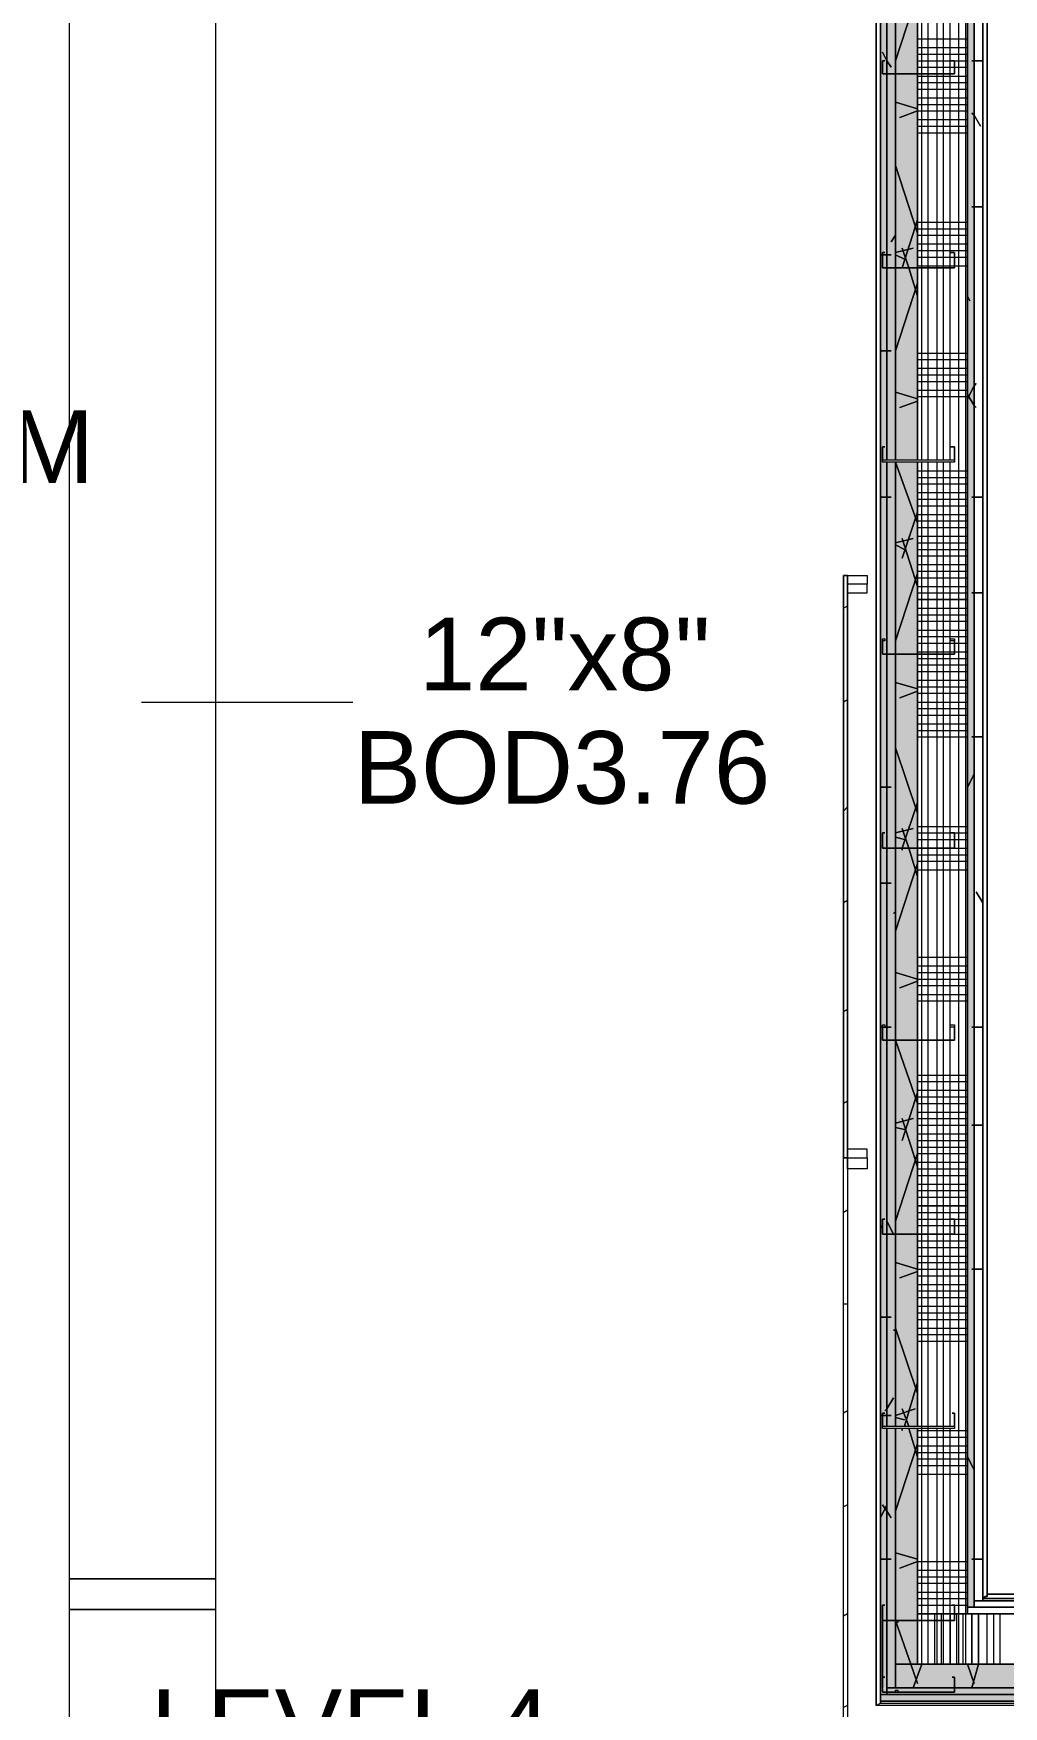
# Model space of a CAD drawing. Header units: metres. Extents: x 29 to 268, y -7 to 151.
# Drawn here: x 74.575 to 76.615, y 18.24 to 21.755 of the extents above; entities that cross this region are included whole.
import ezdxf

# ---------------------------------------------------------------- set-up
doc = ezdxf.new("R2010")
doc.units = ezdxf.units.M
doc.layers.add('HVAC - Ductos', color=5, linetype='Continuous', lineweight=50)
doc.layers.add('PDF2_Geometry', color=7, linetype='Continuous', true_color=0xaaaaaa)
doc.layers.add('PDF2_Solid Fills', color=7, linetype='Continuous', true_color=0xffffff)
doc.layers.add('PDF2_Text', color=7, linetype='Continuous')
doc.styles.add('PDF Helvetica', font='')
doc.styles.get('PDF Helvetica').set_extended_font_data('Helvetica')

msp = doc.modelspace()

# ---------------------------------------------------------------- hatches: boundary and pattern name
at = {"layer": 'PDF2_Solid Fills', "lineweight": 0, "transparency": 33554559}
for points in [[(76.3693, 18.2649), (76.3693, 22.862), (76.3556, 22.862), (76.3556, 18.274), (76.3601, 18.2786), (76.3647, 18.2786), (76.3556, 18.2695)], [(76.3556, 18.2511), (80.1689, 18.2511), (80.3645, 18.2466), (80.3661, 18.2466), (80.3661, 18.2649), (76.3556, 18.2649)], [(76.3693, 18.2649), (80.3523, 18.2649), (80.3523, 18.2786), (76.3693, 18.2786)]]:
    msp.add_hatch(color=256, dxfattribs=at).paths.add_polyline_path(points)
h = msp.add_hatch(color=256, dxfattribs=at)
h.paths.add_polyline_path([(76.3877, 18.824), (76.3693, 18.824), (76.3693, 18.2786), (76.3877, 18.2786)])
h.paths.add_polyline_path([(76.3693, 20.8591), (76.3877, 20.8591), (76.3877, 22.8482), (76.3693, 22.8482)])
h.paths.add_polyline_path([(76.3693, 18.8286), (76.3877, 18.8286), (76.3877, 20.8545), (76.3693, 20.8545)])
h = msp.add_hatch(color=256, dxfattribs=at)
h.paths.add_polyline_path([(76.3877, 18.824), (76.3693, 18.824), (76.3693, 18.2786), (76.3877, 18.2786)])
h.paths.add_polyline_path([(76.3693, 20.8591), (76.3877, 20.8591), (76.3877, 22.8482), (76.3693, 22.8482)])
h.paths.add_polyline_path([(76.3693, 18.8286), (76.3877, 18.8286), (76.3877, 20.8545), (76.3693, 20.8545)])
h = msp.add_hatch(color=256, dxfattribs=at)
h.paths.add_polyline_path([(76.4335, 18.824), (76.3877, 18.824), (76.3877, 18.329), (76.4335, 18.329)])
h.paths.add_polyline_path([(76.3877, 20.8591), (76.4335, 20.8591), (76.4335, 22.7978), (76.3877, 22.7978)])
h.paths.add_polyline_path([(76.3877, 18.8286), (76.4335, 18.8286), (76.4335, 20.8545), (76.3877, 20.8545)])
h = msp.add_hatch(color=256, dxfattribs=at)
h.paths.add_polyline_path([(76.4335, 18.824), (76.3877, 18.824), (76.3877, 18.329), (76.4335, 18.329)])
h.paths.add_polyline_path([(76.3877, 20.8591), (76.4335, 20.8591), (76.4335, 22.7978), (76.3877, 22.7978)])
h.paths.add_polyline_path([(76.3877, 18.8286), (76.4335, 18.8286), (76.4335, 20.8545), (76.3877, 20.8545)])
h = msp.add_hatch(color=256, dxfattribs=at)
h.paths.add_polyline_path([(76.5389, 22.6649), (76.5527, 22.6649), (76.5527, 22.6786), (76.5389, 22.6786)])
h.paths.add_polyline_path([(76.5389, 18.4482), (76.5527, 18.4482), (76.5527, 22.6603), (76.5389, 22.6603)])
h = msp.add_hatch(color=256, dxfattribs=at)
h.paths.add_polyline_path([(76.681, 18.2786), (76.681, 18.329), (76.3877, 18.329), (76.3877, 18.2786)])
h.paths.add_polyline_path([(77.4969, 18.329), (77.4969, 18.2786), (79.5227, 18.2786), (79.5227, 18.329)])
h.paths.add_polyline_path([(79.5273, 18.329), (79.5273, 18.2786), (80.1689, 18.2786), (80.1689, 18.329)])
h.paths.add_polyline_path([(80.1735, 18.329), (80.1735, 18.2786), (80.3019, 18.2786), (80.3019, 18.329)])
h.paths.add_polyline_path([(76.6856, 18.329), (76.6856, 18.2786), (77.4923, 18.2786), (77.4923, 18.329)])
h = msp.add_hatch(color=256, dxfattribs=at)
h.paths.add_polyline_path([(76.681, 18.2786), (76.681, 18.329), (76.3877, 18.329), (76.3877, 18.2786)])
h.paths.add_polyline_path([(77.4969, 18.329), (77.4969, 18.2786), (79.5227, 18.2786), (79.5227, 18.329)])
h.paths.add_polyline_path([(79.5273, 18.329), (79.5273, 18.2786), (80.1689, 18.2786), (80.1689, 18.329)])
h.paths.add_polyline_path([(80.1735, 18.329), (80.1735, 18.2786), (80.3019, 18.2786), (80.3019, 18.329)])
h.paths.add_polyline_path([(76.6856, 18.329), (76.6856, 18.2786), (77.4923, 18.2786), (77.4923, 18.329)])

# ---------------------------------------------------------------- linework, layer by layer
at = {"layer": 'HVAC - Ductos', "lineweight": 0}
for points in [[(74.6506, 18.5078), (74.6506, 23.0866), (74.9577, 23.0866), (74.9577, 18.5078)], [(74.6506, 17.5361), (74.6506, 18.4436), (74.9577, 18.4436), (74.6506, 18.4436), (74.6506, 18.5078), (74.9577, 18.5078), (74.9577, 18.4436), (74.9577, 17.5361)]]:
    msp.add_lwpolyline(points, close=True, dxfattribs=at)
msp.add_lwpolyline([(74.8018, 20.3503), (75.2464, 20.3503)], dxfattribs=at)
at = {"layer": 'PDF2_Geometry', "lineweight": 0}
for points in [[(80.3844, 18.2465), (80.3889, 18.2419), (80.3889, 19.3695), (80.3889, 18.2419), (76.3464, 18.2419), (76.3464, 22.8528), (76.3464, 18.2419), (76.3556, 18.2465)], [(76.3556, 18.2465), (76.3556, 22.8528)], [(76.5389, 22.6786), (76.5389, 18.4482), (76.5527, 18.4482), (76.5527, 22.6786)], [(76.571, 18.4619), (76.571, 22.6649), (76.5527, 22.6649), (76.5527, 18.4619)], [(76.571, 22.6603), (80.1689, 22.6603), (80.1689, 18.4665), (76.571, 18.4665)], [(76.5802, 22.6512), (76.5802, 18.4757)], [(76.5114, 21.6703), (76.5068, 21.6703), (76.3601, 21.6703), (76.3601, 21.6978), (76.3647, 21.6978), (76.3601, 21.6978), (76.3601, 21.6703), (76.5068, 21.6703), (76.5114, 21.6703), (76.5114, 21.6978)], [(76.5023, 21.6978), (76.5114, 21.6978)], [(76.5114, 21.2624), (76.5068, 21.2624), (76.3601, 21.2624), (76.3601, 21.2945), (76.3647, 21.2945), (76.3601, 21.2945), (76.3601, 21.2624), (76.5068, 21.2624), (76.5114, 21.2624), (76.5114, 21.2945)], [(76.5023, 21.2945), (76.5114, 21.2945)], [(76.5114, 20.8591), (76.5114, 20.8545), (76.5068, 20.8545), (76.3601, 20.8545), (76.3601, 20.8591), (76.3601, 20.8865), (76.3647, 20.8865), (76.3601, 20.8865), (76.3601, 20.8591), (76.5068, 20.8591), (76.5114, 20.8591), (76.5114, 20.8865)], [(76.5023, 20.8865), (76.5114, 20.8865)], [(76.3693, 20.8545), (76.3693, 20.4511), (76.3693, 20.0432), (76.3693, 19.6399), (76.3693, 19.2319), (76.3693, 18.8286), (76.3693, 19.2319), (76.3693, 19.6399), (76.3693, 20.0432), (76.3693, 20.4511)], [(76.3877, 18.8286), (76.3877, 19.2319), (76.3877, 19.6399), (76.3877, 20.0432), (76.3877, 20.4511), (76.3877, 20.8545), (76.3877, 20.4511), (76.3877, 20.0432), (76.3877, 19.6399), (76.3877, 19.2319)], [(76.4335, 20.8545), (76.4335, 20.4511), (76.4335, 20.0432), (76.4335, 19.6399), (76.4335, 19.2319), (76.4335, 18.8286), (76.4335, 19.2319), (76.4335, 19.6399), (76.4335, 20.0432), (76.4335, 20.4511)], [(76.3281, 20.5978), (76.2868, 20.5978), (76.2868, 20.6161), (76.3281, 20.6161)], [(76.5389, 20.5657), (76.4335, 20.5657)], [(76.5114, 20.4511), (76.5068, 20.4511), (76.3601, 20.4511), (76.3601, 20.4832), (76.3647, 20.4832), (76.3647, 20.4786), (76.3601, 20.4786), (76.3601, 20.4511), (76.5068, 20.4511), (76.5114, 20.4511), (76.5114, 20.4786), (76.5023, 20.4786), (76.5023, 20.4832), (76.5114, 20.4832)], [(76.5114, 20.0478), (76.5114, 20.0432), (76.5068, 20.0432), (76.3601, 20.0432), (76.3601, 20.0478), (76.3601, 20.0753), (76.3647, 20.0753), (76.3601, 20.0753), (76.3601, 20.0478), (76.3601, 20.0432), (76.5068, 20.0432), (76.5114, 20.0432), (76.5114, 20.0478), (76.5114, 20.0753)], [(76.5023, 20.0753), (76.5114, 20.0753)], [(76.5114, 19.6399), (76.5068, 19.6399), (76.3601, 19.6399), (76.3601, 19.6719), (76.3647, 19.6719), (76.3647, 19.6674), (76.3601, 19.6674), (76.3601, 19.6399), (76.5068, 19.6399), (76.5114, 19.6399), (76.5114, 19.6674), (76.5023, 19.6674), (76.5023, 19.6719), (76.5114, 19.6719)], [(76.2868, 18.1823), (76.2777, 18.1823), (76.2777, 19.3924), (76.2868, 19.3924)], [(76.5389, 19.2915), (76.4335, 19.2915)], [(76.5114, 19.2319), (76.5068, 19.2319), (76.3601, 19.2319), (76.3601, 19.264), (76.3647, 19.264), (76.3601, 19.264), (76.3601, 19.2319), (76.5068, 19.2319), (76.5114, 19.2319), (76.5114, 19.264)], [(76.5023, 19.264), (76.5114, 19.264)], [(76.5114, 18.8286), (76.5114, 18.824), (76.3601, 18.824), (76.3601, 18.8286), (76.3601, 18.8561), (76.3647, 18.8561), (76.3601, 18.8561), (76.3601, 18.8286), (76.5114, 18.8286), (76.5114, 18.8561)], [(76.5068, 18.8561), (76.5114, 18.8561)], [(80.1689, 18.4619), (76.5527, 18.4619), (76.5527, 18.4482), (80.1689, 18.4482)], [(80.1689, 18.4619), (80.1689, 18.4665), (76.571, 18.4665), (76.571, 18.4619)], [(76.5114, 18.4207), (76.3601, 18.4207), (76.3601, 18.4528), (76.3647, 18.4528), (76.3601, 18.4528), (76.3601, 18.4207), (76.5114, 18.4207), (76.5114, 18.4528)], [(76.5068, 18.4528), (76.5114, 18.4528)], [(76.5389, 18.4344), (80.1827, 18.4344), (80.1827, 18.4482), (76.5389, 18.4482)], [(76.5481, 18.4344), (76.5481, 18.329)], [(76.5619, 18.4344), (76.5619, 18.329)], [(76.3601, 18.2695), (76.3601, 18.4207), (76.3923, 18.4207), (76.3923, 18.4161), (76.3877, 18.4161), (76.3877, 18.4207), (76.3601, 18.4207), (76.3601, 18.2695), (76.3877, 18.2695), (76.3877, 18.274), (76.3923, 18.274), (76.3923, 18.2695)], [(76.5114, 18.2695), (76.3601, 18.2695), (76.3601, 18.3015), (76.3647, 18.3015), (76.3601, 18.3015), (76.3601, 18.2695), (76.5114, 18.2695), (76.5114, 18.3015)], [(76.5068, 18.3015), (76.5114, 18.3015)], [(76.3556, 18.2511), (80.3661, 18.2511), (80.3661, 18.2649), (76.3556, 18.2649)], [(76.3556, 18.2465), (80.3844, 18.2465), (80.3844, 18.2511), (76.3556, 18.2511)]]:
    msp.add_lwpolyline(points, close=True, dxfattribs=at)
for points in [[(77.3502, 22.8803), (76.9469, 22.8803), (76.5389, 22.8803), (76.3556, 22.8803), (76.3556, 22.6603), (76.3556, 18.4665), (76.3556, 18.2465), (80.1689, 18.2465), (80.3844, 18.2465), (80.3844, 22.6603), (80.3844, 22.8803), (80.1965, 22.8803)], [(76.3556, 22.8803), (76.3556, 18.2511), (76.3556, 22.8803)], [(76.3556, 22.862), (76.3556, 18.2649), (76.3693, 18.2649), (76.3693, 18.2695), (76.3693, 18.4207), (76.3693, 18.824), (76.3693, 18.4207), (76.3693, 18.2786), (76.3877, 18.2786), (76.3877, 18.4207), (76.3877, 18.824)], [(76.3877, 20.8591), (76.3877, 21.2624), (76.3877, 21.6703), (76.3877, 22.0736), (76.3877, 22.4999), (76.3877, 22.8344), (76.3877, 22.8482), (76.3693, 22.8482), (76.3693, 22.8344), (76.3693, 22.4999), (76.3693, 22.0736), (76.3693, 21.6703), (76.3693, 21.2624), (76.3693, 20.8591)], [(76.4427, 20.8591), (76.4427, 21.2624), (76.4427, 21.6703), (76.4427, 22.0736), (76.4427, 22.4999), (76.4427, 22.6924), (76.4427, 22.7978)], [(76.4564, 20.8591), (76.4564, 21.2624), (76.4564, 21.6703), (76.4564, 22.0736), (76.4564, 22.4999), (76.4564, 22.6924), (76.4564, 22.7978)], [(76.4747, 20.8591), (76.4747, 21.2624), (76.4747, 21.6703), (76.4747, 22.0736), (76.4747, 22.4999), (76.4747, 22.6924), (76.4747, 22.7978)], [(76.4885, 20.8591), (76.4885, 21.2624), (76.4885, 21.6703), (76.4885, 22.0736), (76.4885, 22.4999), (76.4885, 22.6924), (76.4885, 22.7978)], [(76.5023, 20.8591), (76.5023, 21.2624), (76.5023, 21.6703), (76.5023, 22.0736), (76.5023, 22.4999), (76.5023, 22.6924), (76.5023, 22.7978)], [(76.5206, 18.329), (76.5206, 18.4344), (76.5206, 22.6832), (76.5206, 22.6924), (76.5206, 22.7978)], [(76.5343, 22.6924), (76.5343, 22.7978), (76.5343, 22.6924), (76.5343, 22.6832), (76.5343, 18.4344), (76.5343, 18.329)], [(76.4335, 18.4665), (76.4335, 18.4344), (76.4335, 18.4207), (76.4335, 18.329), (76.681, 18.329), (76.3877, 18.329), (76.3877, 18.2786), (76.5114, 18.2786), (76.681, 18.2786), (76.5114, 18.2786), (76.3877, 18.2786), (76.3877, 18.329), (76.3877, 18.4207), (76.3877, 18.4665), (76.3877, 18.824), (76.3877, 18.4207), (76.3877, 18.329), (76.4335, 18.329), (76.4335, 18.4207), (76.4335, 18.824), (76.4335, 18.4665), (76.5389, 18.4665), (76.5389, 18.4482), (76.5389, 18.4344), (76.5389, 22.6832)], [(76.3556, 22.6603), (76.3556, 18.4665)], [(76.3693, 18.824), (76.3693, 18.4665), (76.3693, 18.4207), (76.3693, 18.2786), (76.3693, 18.2695), (76.3693, 18.2649), (80.1689, 18.2649), (80.3523, 18.2649), (80.3661, 18.2649), (80.3661, 22.6603)], [(76.5389, 22.6603), (76.5389, 18.4665)], [(76.5527, 22.6603), (76.5527, 18.4665), (76.5527, 18.4619), (76.5527, 18.4482), (80.1689, 18.4482), (80.1827, 18.4482), (80.1827, 18.7094), (80.1827, 19.1128), (80.1827, 18.7094), (80.1827, 18.4482), (80.1689, 18.4482), (80.1689, 22.6649)], [(80.1689, 22.6603), (80.1689, 18.4619), (76.571, 18.4619), (76.571, 18.4665), (80.1644, 18.4665), (76.571, 18.4665), (80.1689, 18.4665), (80.1644, 18.4665), (80.1598, 18.4711), (80.1598, 18.4757), (80.1552, 18.4757), (80.1552, 21.5007), (80.1598, 21.5007), (80.1644, 21.5007), (80.1689, 21.5007), (80.1689, 18.4665), (80.1689, 21.5007), (80.1689, 22.5091)], [(76.5802, 22.6512), (76.5802, 18.4757), (76.5802, 18.4711), (76.5756, 18.4711), (76.571, 18.4665), (76.571, 22.6603), (76.571, 18.4665), (76.571, 22.6603)], [(76.571, 18.4665), (76.571, 22.6603), (76.571, 18.4665)], [(76.571, 18.4665), (76.571, 22.6603), (76.571, 18.4665)], [(76.571, 18.4665), (76.571, 22.6603)], [(76.571, 22.6603), (76.571, 18.4665)], [(76.571, 22.6603), (76.571, 18.4665), (76.571, 22.6603)], [(80.1552, 18.4757), (76.5802, 18.4757), (80.1552, 18.4757), (76.5802, 18.4757), (76.5802, 18.4711), (76.5756, 18.4711), (76.571, 18.4665), (76.5756, 18.4711), (76.5802, 18.4711), (76.5802, 18.4757), (76.5802, 22.6512)], [(76.3693, 22.0736), (76.3693, 21.6703), (76.3693, 21.2624), (76.3693, 20.8591), (76.3693, 21.2624), (76.3693, 21.6703), (76.3693, 22.0736)], [(76.3877, 22.0736), (76.3877, 21.6703), (76.3877, 21.2624), (76.3877, 20.8591), (76.3877, 21.2624), (76.3877, 21.6703), (76.3877, 22.0736)], [(76.4335, 22.0736), (76.4335, 21.6703), (76.4335, 21.2624), (76.4335, 20.8591), (76.4335, 21.2624), (76.4335, 21.6703), (76.4335, 22.0736)], [(76.4335, 22.0736), (76.4335, 21.6703), (76.4335, 21.2624), (76.4335, 20.8591)], [(76.4335, 21.7436), (76.5389, 21.7436)], [(76.3647, 21.6978), (76.3647, 21.6978)], [(76.4335, 21.7253), (76.5389, 21.7253)], [(76.4335, 21.7116), (76.5389, 21.7116)], [(76.4335, 21.6978), (76.5114, 21.6978), (76.5389, 21.6978)], [(76.5023, 21.6978), (76.5023, 21.6978)], [(76.3601, 21.6703), (76.3601, 21.6703)], [(76.3601, 21.6703), (76.3601, 21.6703)], [(76.4335, 21.6841), (76.5114, 21.6841), (76.5389, 21.6841)], [(76.4335, 21.6657), (76.5389, 21.6657)], [(76.4335, 21.652), (76.5389, 21.652)], [(76.4335, 21.6382), (76.5389, 21.6382)], [(76.4335, 21.6199), (76.5389, 21.6199)], [(76.4335, 21.6061), (76.5389, 21.6061)], [(76.4335, 21.5924), (76.5389, 21.5924)], [(76.4335, 21.574), (76.5389, 21.574)], [(76.4335, 21.5603), (76.5389, 21.5603)], [(76.4335, 21.5466), (76.5389, 21.5466)], [(76.4335, 21.3586), (76.5389, 21.3586)], [(76.4335, 21.3449), (76.5389, 21.3449)], [(76.4335, 21.3311), (76.5389, 21.3311)], [(76.4335, 21.3128), (76.5389, 21.3128)], [(76.3647, 21.2945), (76.3647, 21.2945)], [(76.4335, 21.299), (76.5389, 21.299)], [(76.4335, 21.2853), (76.5114, 21.2853), (76.5389, 21.2853)], [(76.5023, 21.2945), (76.5023, 21.2945)], [(76.3601, 21.2624), (76.3601, 21.2624)], [(76.3601, 21.2624), (76.3601, 21.2624)], [(76.4335, 21.267), (76.5114, 21.267), (76.5389, 21.267)], [(76.4335, 21.0836), (76.5389, 21.0836)], [(76.4335, 21.0699), (76.5389, 21.0699)], [(76.4335, 21.0515), (76.5389, 21.0515)], [(76.4335, 21.0378), (76.5389, 21.0378)], [(76.4335, 21.024), (76.5389, 21.024)], [(76.4335, 21.0057), (76.5389, 21.0057)], [(76.4335, 20.992), (76.5389, 20.992)], [(76.3647, 20.8865), (76.3647, 20.8865)], [(76.5023, 20.8865), (76.5023, 20.8865)], [(76.3601, 20.8591), (76.3601, 20.8591)], [(76.3693, 20.8545), (76.3693, 20.4511), (76.3693, 20.0432), (76.3693, 19.6399), (76.3693, 19.2319), (76.3693, 18.8286)], [(76.3877, 18.8286), (76.3877, 19.2319), (76.3877, 19.6399), (76.3877, 20.0432), (76.3877, 20.4511), (76.3877, 20.8545)], [(76.4335, 20.8545), (76.4335, 20.4511), (76.4335, 20.0432), (76.4335, 19.6399), (76.4335, 19.2319), (76.4335, 18.8286)], [(76.4427, 18.329), (76.4427, 18.4207), (76.4427, 18.4344), (76.4427, 18.8286), (76.4427, 19.2319), (76.4427, 19.6399), (76.4427, 20.0432), (76.4427, 20.4511), (76.4427, 20.8545)], [(76.4564, 18.329), (76.4564, 18.4207), (76.4564, 18.4344), (76.4564, 18.8286), (76.4564, 19.2319), (76.4564, 19.6399), (76.4564, 20.0432), (76.4564, 20.4511), (76.4564, 20.8545)], [(76.4747, 18.8286), (76.4747, 19.2319), (76.4747, 19.6399), (76.4747, 20.0432), (76.4747, 20.4511), (76.4747, 20.8545)], [(76.4885, 18.8286), (76.4885, 19.2319), (76.4885, 19.6399), (76.4885, 20.0432), (76.4885, 20.4511), (76.4885, 20.8545)], [(76.5023, 18.8286), (76.5023, 19.2319), (76.5023, 19.6399), (76.5023, 20.0432), (76.5023, 20.4511), (76.5023, 20.8545)], [(76.4335, 20.8361), (76.5389, 20.8361)], [(76.4335, 20.8224), (76.5389, 20.8224)], [(76.4335, 20.8086), (76.5389, 20.8086)], [(76.4335, 20.7903), (76.5389, 20.7903)], [(76.4335, 20.7765), (76.5389, 20.7765)], [(76.4335, 20.7628), (76.5389, 20.7628)], [(76.4335, 20.7445), (76.5389, 20.7445)], [(76.4335, 20.7307), (76.5389, 20.7307)], [(76.4335, 20.717), (76.5389, 20.717)], [(76.4335, 20.6986), (76.5389, 20.6986)], [(76.4335, 20.6849), (76.5389, 20.6849)], [(76.4335, 20.6711), (76.5389, 20.6711)], [(76.4335, 20.6574), (76.5389, 20.6574)], [(76.4335, 20.639), (76.5389, 20.639)], [(76.3281, 19.3924), (76.3281, 19.3695), (76.2868, 19.3695), (76.2868, 19.3924), (76.3281, 19.3924), (76.3281, 19.4107), (76.2868, 19.4107), (76.2868, 19.3924), (76.3281, 19.3924), (76.3281, 19.4107), (76.2868, 19.4107), (76.2868, 19.3924), (76.2868, 20.6161), (76.2777, 20.6161), (76.2777, 19.3924), (76.2777, 20.6161), (76.2868, 20.6161), (76.2868, 19.3924), (76.2777, 19.3924)], [(76.2868, 20.5978), (76.2868, 20.5795), (76.3281, 20.5795), (76.3281, 20.5978), (76.2868, 20.5978), (76.2868, 20.6161), (76.3281, 20.6161)], [(76.4335, 20.6253), (76.5389, 20.6253)], [(76.4335, 20.6115), (76.5389, 20.6115)], [(76.4335, 20.5932), (76.5389, 20.5932)], [(76.4335, 20.5795), (76.5389, 20.5795)], [(76.2868, 20.552), (76.2777, 20.5474)], [(76.4335, 20.5474), (76.5389, 20.5474)], [(76.4335, 20.5336), (76.5389, 20.5336)], [(76.4335, 20.5199), (76.5389, 20.5199)], [(76.4335, 20.5015), (76.5389, 20.5015)], [(76.4335, 20.4878), (76.5389, 20.4878)], [(76.4335, 20.474), (76.5114, 20.474), (76.5389, 20.474)], [(76.3601, 20.4511), (76.3601, 20.4511)], [(76.3601, 20.4511), (76.3601, 20.4511)], [(76.4335, 20.4557), (76.5114, 20.4557), (76.5389, 20.4557)], [(76.4335, 20.442), (76.5389, 20.442)], [(76.4335, 20.4282), (76.5389, 20.4282)], [(76.4335, 20.4145), (76.5389, 20.4145)], [(76.4335, 20.3961), (76.5389, 20.3961)], [(76.2868, 20.3548), (76.2777, 20.3503)], [(76.4335, 20.3824), (76.5389, 20.3824)], [(76.4335, 20.3686), (76.5389, 20.3686)], [(76.4335, 20.3503), (76.5389, 20.3503)], [(76.4335, 20.3365), (76.5389, 20.3365)], [(76.4335, 20.3228), (76.5389, 20.3228)], [(76.4335, 20.3045), (76.5389, 20.3045)], [(76.4335, 20.2907), (76.5389, 20.2907)], [(76.4335, 20.277), (76.5389, 20.277)], [(76.2868, 20.1303), (76.2777, 20.1211)], [(76.3647, 20.0753), (76.3647, 20.0753)], [(76.4335, 20.089), (76.5389, 20.089)], [(76.4335, 20.0753), (76.5114, 20.0753), (76.5389, 20.0753)], [(76.5023, 20.0753), (76.5023, 20.0753)], [(76.4335, 20.0615), (76.5114, 20.0615), (76.5389, 20.0615)], [(76.5068, 20.0432), (76.5389, 20.0432)], [(76.4335, 20.0295), (76.5389, 20.0295)], [(76.4335, 20.0157), (76.5389, 20.0157)], [(76.4335, 19.9974), (76.5389, 19.9974)], [(76.2868, 19.9332), (76.2777, 19.9286)], [(76.4335, 19.814), (76.5389, 19.814)], [(76.4335, 19.7957), (76.5389, 19.7957)], [(76.4335, 19.7819), (76.5389, 19.7819)], [(76.4335, 19.7682), (76.5389, 19.7682)], [(76.4335, 19.7545), (76.5389, 19.7545)], [(76.4335, 19.7361), (76.5389, 19.7361)], [(76.4335, 19.7224), (76.5389, 19.7224)], [(76.2868, 19.704), (76.2777, 19.6994)], [(76.3601, 19.6399), (76.3601, 19.6399)], [(76.3601, 19.6399), (76.3601, 19.6399)], [(76.4335, 19.5665), (76.5389, 19.5665)], [(76.4335, 19.5528), (76.5389, 19.5528)], [(76.2868, 19.5115), (76.2777, 19.5069)], [(76.4335, 19.5344), (76.5389, 19.5344)], [(76.4335, 19.5207), (76.5389, 19.5207)], [(76.4335, 19.5069), (76.5389, 19.5069)], [(76.4335, 19.4887), (76.5389, 19.4887)], [(76.4335, 19.4749), (76.5389, 19.4749)], [(76.4335, 19.4611), (76.5389, 19.4611)], [(76.4335, 19.4428), (76.5389, 19.4428)], [(76.4335, 19.429), (76.5389, 19.429)], [(76.4335, 19.4153), (76.5389, 19.4153)], [(76.4335, 19.4015), (76.5389, 19.4015)], [(76.4335, 19.3832), (76.5389, 19.3832)], [(80.3844, 19.3695), (80.3844, 18.2465), (80.3889, 18.2419), (76.3464, 18.2419), (76.3556, 18.2465), (80.3844, 18.2465), (80.3844, 18.2511), (80.3661, 18.2511), (80.1689, 18.2511), (76.3556, 18.2511), (76.3556, 18.2465), (76.3556, 18.2511), (76.3556, 18.2649), (76.3556, 18.4665), (76.3556, 18.2649)], [(76.4335, 19.3695), (76.5389, 19.3695)], [(76.4335, 19.3557), (76.5389, 19.3557)], [(76.4335, 19.3374), (76.5389, 19.3374)], [(76.4335, 19.3236), (76.5389, 19.3236)], [(76.4335, 19.3099), (76.5389, 19.3099)], [(76.2868, 19.2824), (76.2777, 19.2778)], [(76.4335, 19.2778), (76.5389, 19.2778)], [(76.3601, 19.2319), (76.3601, 19.2319)], [(76.3601, 19.2319), (76.3601, 19.2319)], [(76.3647, 19.264), (76.3647, 19.264)], [(76.4335, 19.264), (76.5389, 19.264)], [(76.4335, 19.2503), (76.5114, 19.2503), (76.5389, 19.2503)], [(76.5023, 19.264), (76.5023, 19.264)], [(76.5068, 19.2319), (76.5389, 19.2319)], [(76.4335, 19.2182), (76.5389, 19.2182)], [(76.4335, 19.2045), (76.5389, 19.2045)], [(76.4335, 19.1861), (76.5389, 19.1861)], [(76.4335, 19.1724), (76.5389, 19.1724)], [(76.4335, 19.1586), (76.5389, 19.1586)], [(76.4335, 19.1449), (76.5389, 19.1449)], [(76.4335, 19.1265), (76.5389, 19.1265)], [(76.4335, 19.1128), (76.5389, 19.1128)], [(76.4335, 19.099), (76.5389, 19.099)], [(76.2868, 19.0853), (76.2777, 19.0853)], [(76.4335, 19.0807), (76.5389, 19.0807)], [(76.4335, 19.0669), (76.5389, 19.0669)], [(76.4335, 19.0532), (76.5389, 19.0532)], [(76.4335, 19.0349), (76.5389, 19.0349)], [(76.4335, 19.0211), (76.5389, 19.0211)], [(76.4335, 19.0074), (76.5389, 19.0074)], [(76.2868, 18.8607), (76.2777, 18.8561)], [(76.3647, 18.8561), (76.3647, 18.8561)], [(76.5068, 18.8561), (76.5068, 18.8561)], [(76.3601, 18.8286), (76.3601, 18.8286)], [(76.681, 18.329), (76.4335, 18.329), (76.4335, 18.4207), (76.4335, 18.4344), (76.5114, 18.4344), (80.2011, 18.4344), (80.1827, 18.4344), (80.1689, 18.4344), (76.5389, 18.4344), (76.5114, 18.4344), (76.4335, 18.4344), (76.4335, 18.824)], [(76.4335, 18.8195), (76.5389, 18.8195)], [(76.4747, 18.329), (76.4747, 18.4207), (76.4747, 18.4344), (76.4747, 18.824)], [(76.4885, 18.329), (76.4885, 18.4207), (76.4885, 18.4344), (76.4885, 18.824)], [(76.5023, 18.4344), (76.5023, 18.4207), (76.5023, 18.329), (76.5023, 18.4207), (76.5023, 18.4344), (76.5023, 18.824)], [(76.5114, 18.8286), (76.5114, 18.8286)], [(76.4335, 18.8057), (76.5389, 18.8057)], [(76.4335, 18.7873), (76.5389, 18.7873)], [(76.4335, 18.7736), (76.5389, 18.7736)], [(76.4335, 18.7599), (76.5389, 18.7599)], [(76.4335, 18.7461), (76.5389, 18.7461)], [(76.4335, 18.7278), (76.5389, 18.7278)], [(76.2868, 18.6636), (76.2777, 18.6591)], [(76.4335, 18.5445), (76.5389, 18.5445)], [(76.4335, 18.5261), (76.5389, 18.5261)], [(76.4335, 18.5123), (76.5389, 18.5123)], [(76.4335, 18.4986), (76.5389, 18.4986)], [(76.4335, 18.4803), (76.5389, 18.4803)], [(80.1552, 18.4757), (76.5802, 18.4757), (76.5802, 18.4711), (76.5756, 18.4711), (76.571, 18.4665), (80.1644, 18.4665), (76.571, 18.4665), (80.1689, 18.4665)], [(76.2868, 18.4344), (76.2777, 18.4298)], [(76.3647, 18.4528), (76.3647, 18.4528)], [(76.4335, 18.4528), (76.5389, 18.4528)], [(76.4701, 18.329), (76.4701, 18.4207), (76.4701, 18.4344)], [(76.4839, 18.329), (76.4839, 18.4207), (76.4839, 18.4344)], [(76.5068, 18.4528), (76.5068, 18.4528)], [(76.516, 18.329), (76.516, 18.4344)], [(76.5298, 18.329), (76.5298, 18.4344)], [(76.5802, 18.329), (76.5802, 18.4344)], [(76.5939, 18.329), (76.5939, 18.4344)], [(76.6077, 18.329), (76.6077, 18.4344)], [(76.3601, 18.4207), (76.3601, 18.4207)], [(76.3601, 18.4207), (76.3601, 18.4207)], [(76.3601, 18.4207), (76.3601, 18.4207)], [(76.3601, 18.4207), (76.3601, 18.4207)], [(76.5114, 18.4207), (76.5114, 18.4207)], [(76.5114, 18.4207), (76.5114, 18.4207)], [(76.3647, 18.3015), (76.3647, 18.3015)], [(76.5068, 18.3015), (76.5068, 18.3015)], [(76.3556, 18.2649), (76.3556, 18.2649)], [(76.3601, 18.2695), (76.3601, 18.2695)], [(76.3601, 18.2695), (76.3601, 18.2695)], [(76.3601, 18.2695), (76.3601, 18.2695)], [(76.3601, 18.2695), (76.3601, 18.2695)], [(76.681, 18.2786), (76.5114, 18.2786), (76.3693, 18.2786), (76.3693, 18.2695), (76.3693, 18.2649), (80.3523, 18.2649), (80.3523, 18.2786), (80.3248, 18.2786), (80.1735, 18.2786)], [(76.5114, 18.2695), (76.5114, 18.2695)], [(76.5114, 18.2695), (76.5114, 18.2695)], [(76.2868, 18.2419), (76.2777, 18.2373)]]:
    msp.add_lwpolyline(points, dxfattribs=at)
at = {"layer": 'PDF2_Geometry', "color": 254, "lineweight": 0, "true_color": 0xdddddd}
for points in [[(76.4335, 21.8399), (76.3877, 21.6978)], [(76.3877, 21.6107), (76.4335, 21.597)], [(76.4335, 21.5924), (76.3968, 21.5786)], [(76.3877, 21.4778), (76.4335, 21.3357)], [(76.4335, 21.3632), (76.4014, 21.2624)], [(76.4244, 21.3036), (76.3877, 21.2945)], [(76.4014, 21.3036), (76.4152, 21.2624), (76.4335, 21.2028), (76.4152, 21.2624)], [(76.3877, 21.2899), (76.406, 21.2807)], [(76.4335, 21.2303), (76.3877, 21.0882)], [(76.3877, 21.0011), (76.4335, 20.9874)], [(76.4335, 20.9828), (76.3968, 20.9691)], [(76.3877, 20.8637), (76.3877, 20.8591)], [(76.3877, 20.8545), (76.4335, 20.7261)], [(76.4335, 20.749), (76.4014, 20.6528)], [(76.4244, 20.6941), (76.3877, 20.6849)], [(76.3877, 20.6803), (76.406, 20.6711)], [(76.4014, 20.6941), (76.4335, 20.5932)], [(76.4335, 20.6207), (76.3877, 20.4786)], [(76.3877, 20.3915), (76.4335, 20.3778)], [(76.4335, 20.3732), (76.3968, 20.3594)], [(76.3877, 20.254), (76.4335, 20.1165)], [(76.4335, 20.1395), (76.4014, 20.0432), (76.4014, 20.0387), (76.4014, 20.0432)], [(76.4244, 20.0844), (76.3877, 20.0753)], [(76.4014, 20.0844), (76.4152, 20.0432), (76.4335, 19.9836), (76.4152, 20.0432)], [(76.3877, 20.0661), (76.406, 20.0615)], [(76.4335, 20.0111), (76.3877, 19.8691)], [(76.3877, 19.7819), (76.4335, 19.7682)], [(76.4335, 19.7637), (76.3968, 19.7499)], [(76.3877, 19.6445), (76.3877, 19.6399), (76.4335, 19.5069), (76.3877, 19.6399)], [(76.4335, 19.5298), (76.4014, 19.429)], [(76.4244, 19.4749), (76.3877, 19.4657)], [(76.3877, 19.4565), (76.406, 19.4519)], [(76.4014, 19.4749), (76.4335, 19.374)], [(76.4335, 19.4015), (76.3877, 19.2594)], [(76.3877, 19.1724), (76.4335, 19.1586)], [(76.4335, 19.154), (76.3968, 19.1403)], [(76.3877, 19.0349), (76.4335, 18.8974)], [(76.4335, 18.9203), (76.406, 18.8286)], [(76.4289, 18.8653), (76.3877, 18.8515)], [(76.3877, 18.8469), (76.406, 18.8423)], [(76.4014, 18.8653), (76.4152, 18.8286)], [(76.4014, 18.824), (76.4014, 18.8195)], [(76.4152, 18.824), (76.4335, 18.7645)], [(76.4335, 18.7919), (76.3877, 18.6499)], [(76.3877, 18.5628), (76.4335, 18.549)], [(76.4335, 18.5445), (76.3968, 18.5307)], [(76.4198, 18.329), (76.4335, 18.2878), (76.4198, 18.329), (76.3877, 18.4207), (76.3877, 18.4253), (76.3877, 18.4207)], [(76.4427, 18.329), (76.4244, 18.2786)], [(76.5389, 18.329), (76.5527, 18.2878)], [(76.5619, 18.329), (76.5481, 18.2786)]]:
    msp.add_lwpolyline(points, close=True, dxfattribs=at)
at = {"layer": 'PDF2_Geometry', "color": 254, "lineweight": 0, "true_color": 0xeaeaea}
for points in [[(76.3693, 21.6978), (76.3785, 21.6841), (76.3693, 21.6978), (76.3601, 21.7161)], [(76.5527, 21.6978), (76.5481, 21.6978), (76.5527, 21.6978), (76.571, 21.6978)], [(76.5481, 21.5878), (76.5527, 21.5832), (76.5664, 21.5603), (76.5527, 21.5832)], [(76.5527, 21.3907), (76.5481, 21.3907), (76.5527, 21.3907), (76.571, 21.3907)], [(76.3785, 21.3174), (76.3877, 21.3311)], [(76.3785, 21.2899), (76.3693, 21.2899), (76.3601, 21.2899), (76.3556, 21.2899), (76.3601, 21.2899), (76.3693, 21.2899)], [(76.5389, 21.2028), (76.5435, 21.1936)], [(76.3785, 21.0882), (76.3693, 21.0882), (76.3556, 21.0882), (76.3693, 21.0882)], [(76.5389, 20.9874), (76.5527, 21.0149), (76.5573, 21.0195), (76.5527, 21.0149)], [(76.5389, 20.9965), (76.5527, 20.9736), (76.5573, 20.9691), (76.5527, 20.9736)], [(76.3785, 20.7811), (76.3693, 20.7811), (76.3556, 20.7811), (76.3693, 20.7811)], [(76.5527, 20.7811), (76.5481, 20.7811), (76.5527, 20.7811), (76.571, 20.7811)], [(76.5527, 20.5795), (76.5481, 20.5795), (76.5527, 20.5795), (76.571, 20.5795)], [(76.3556, 20.5061), (76.3556, 20.5015)], [(76.5527, 20.277), (76.5481, 20.277), (76.5527, 20.277), (76.571, 20.277)], [(76.5389, 20.1715), (76.5527, 20.199)], [(76.3785, 20.1715), (76.3693, 20.1715), (76.3556, 20.1715), (76.3693, 20.1715)], [(76.3785, 19.9699), (76.3693, 19.9699), (76.3556, 19.9699), (76.3693, 19.9699)], [(76.5573, 19.9515), (76.571, 19.9286)], [(76.3831, 19.9057), (76.3877, 19.9103)], [(76.3785, 19.6674), (76.3693, 19.6674), (76.3601, 19.6674), (76.3556, 19.6674), (76.3601, 19.6674), (76.3693, 19.6674)], [(76.5527, 19.6674), (76.5481, 19.6674), (76.5527, 19.6674), (76.571, 19.6674)], [(76.5527, 19.4611), (76.5481, 19.4611), (76.5527, 19.4611), (76.571, 19.4611)], [(76.3556, 19.2457), (76.3601, 19.2503)], [(76.3693, 19.2594), (76.3831, 19.2319)], [(76.5527, 19.1586), (76.5481, 19.1586), (76.5527, 19.1586), (76.571, 19.1586)], [(76.3785, 19.0578), (76.3693, 19.0578), (76.3556, 19.0578), (76.3693, 19.0578)], [(76.3831, 19.0303), (76.3877, 19.0303)], [(76.3693, 18.8653), (76.3831, 18.8882), (76.3693, 18.8653), (76.3647, 18.8607)], [(76.3785, 18.8515), (76.3693, 18.8515), (76.3601, 18.8515), (76.3556, 18.8515), (76.3601, 18.8515), (76.3693, 18.8515)], [(76.5389, 18.7645), (76.5527, 18.7369)], [(76.3556, 18.6361), (76.3693, 18.6636)], [(76.3693, 18.6499), (76.3785, 18.6361), (76.3693, 18.6499), (76.3601, 18.6636)], [(76.3785, 18.549), (76.3693, 18.549), (76.3556, 18.549), (76.3693, 18.549)], [(76.5527, 18.549), (76.5481, 18.549), (76.5527, 18.549), (76.571, 18.549)]]:
    msp.add_lwpolyline(points, close=True, dxfattribs=at)
at = {"layer": 'PDF2_Geometry', "color": 254, "lineweight": 0, "true_color": 0xd2d2d2}
for points in [[(76.4381, 21.6703), (76.4381, 21.6703)], [(76.4106, 21.2624), (76.4106, 21.2624)], [(76.5068, 20.8545), (76.5068, 20.8545)], [(76.5114, 20.8591), (76.5114, 20.8591)], [(76.4198, 19.6399), (76.4198, 19.6399)], [(76.3923, 19.2319), (76.3923, 19.2319)], [(76.5114, 18.8469), (76.5114, 18.8469)], [(76.4885, 18.824), (76.4885, 18.8286)], [(76.4335, 18.2695), (76.4381, 18.2695)]]:
    msp.add_lwpolyline(points, dxfattribs=at)
at = {"layer": 'PDF2_Geometry', "color": 254, "lineweight": 0, "true_color": 0xeaeaea}
for points in [[(76.3556, 21.4824), (76.3556, 21.4824)], [(76.3556, 21.4824), (76.3556, 21.4824)], [(76.5527, 18.7369), (76.5527, 18.7369)], [(76.5527, 18.7369), (76.5527, 18.7369)], [(76.3556, 18.2695), (76.3556, 18.274)], [(76.3556, 18.2695), (76.3556, 18.2695)]]:
    msp.add_lwpolyline(points, dxfattribs=at)
at = {"layer": 'PDF2_Geometry', "color": 254, "lineweight": 0, "true_color": 0xdddddd}
for points in [[(76.4335, 20.7032), (76.4335, 20.7032)], [(76.4335, 20.7032), (76.4335, 20.7032)], [(76.4335, 20.0936), (76.4335, 20.0936)], [(76.4335, 20.0936), (76.4335, 20.0936)], [(76.4335, 19.4841), (76.4335, 19.4841)], [(76.4335, 19.4841), (76.4335, 19.4841)], [(76.4335, 18.8744), (76.4335, 18.8744)], [(76.4335, 18.8744), (76.4335, 18.8744)]]:
    msp.add_lwpolyline(points, dxfattribs=at)

# ---------------------------------------------------------------- texts
at = {"layer": 'PDF2_Text', "lineweight": 0, "char_height": 0.15247, "attachment_point": 4, "style": 'PDF Helvetica'}
for s, insert in [('100 CFM', (73.8271, 20.8857)), ('12"x8"', (75.3855, 20.4503)), ('BOD3.76', (75.248, 20.2119)), ('LEVEL 4', (74.8217, 18.1997))]:
    msp.add_mtext(s, dxfattribs=dict(at, insert=insert))

doc.saveas('drawing.dxf')
